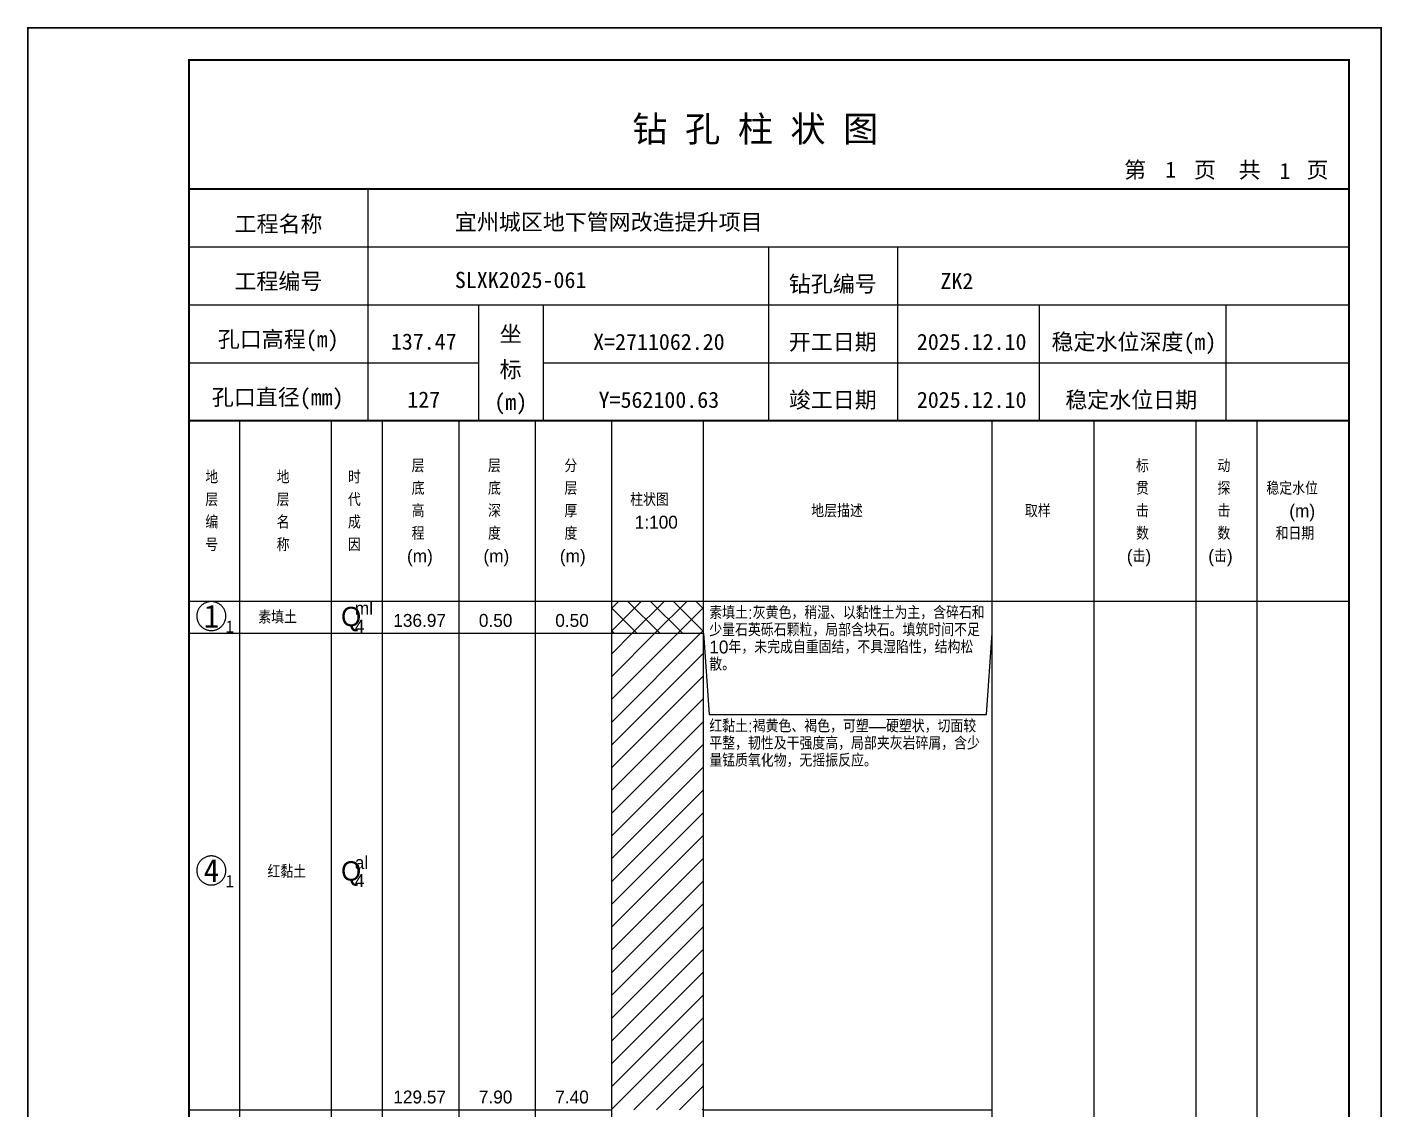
# Model space of a CAD drawing. Header units: millimetres. Extents: x 12489 to 89920, y 4630 to 4927.
# Drawn here: x 38669.3 to 38879.6, y 4758.7 to 4926.8 of the extents above; entities that cross this region are included whole.
import ezdxf
from ezdxf.enums import TextEntityAlignment as Align

# ---------------------------------------------------------------- set-up
doc = ezdxf.new("R2010")
doc.units = ezdxf.units.MM
doc.layers.add('ZZT_TC', color=7, linetype='Continuous')
doc.styles.add('成果图图块', font='', dxfattribs={"height": 2.5})
doc.styles.add('成果图模板', font='')
doc.styles.add('成果图模板标题', font='simhei.ttf')
doc.styles.add('成果图表体', font='Comfont.shx', dxfattribs={"height": 2, "bigfont": 'Hztxt12a.shx'})
doc.styles.get('成果图图块').set_extended_font_data('FangSong_GB2312')
doc.styles.get('成果图模板').set_extended_font_data('FangSong_GB2312')

# ---------------------------------------------------------------- blocks, each defined once
blk = doc.blocks.new('DCBH-1-1-1202', base_point=(0.3, -0.11))
at = {"layer": 'ZZT_TC', "color": 7}
blk.add_polyline3d([(-0.19, 2.31, 0), (-0.3, 2.31, 0), (-0.41, 2.3, 0), (-0.52, 2.29, 0), (-0.63, 2.27, 0), (-0.73, 2.24, 0), (-0.84, 2.21, 0), (-0.95, 2.18, 0), (-1.05, 2.14, 0), (-1.15, 2.09, 0), (-1.25, 2.04, 0), (-1.35, 1.99, 0), (-1.44, 1.93, 0), (-1.53, 1.87, 0), (-1.62, 1.8, 0), (-1.7, 1.73, 0), (-1.78, 1.65, 0), (-1.86, 1.57, 0), (-1.93, 1.49, 0), (-2, 1.4, 0), (-2.06, 1.31, 0), (-2.12, 1.22, 0), (-2.17, 1.12, 0), (-2.22, 1.02, 0), (-2.27, 0.92, 0), (-2.31, 0.82, 0), (-2.34, 0.71, 0), (-2.37, 0.61, 0), (-2.4, 0.5, 0), (-2.41, 0.39, 0), (-2.43, 0.28, 0), (-2.44, 0.17, 0), (-2.44, 0.06, 0), (-2.44, -0.05, 0), (-2.43, -0.16, 0), (-2.41, -0.27, 0), (-2.4, -0.38, 0), (-2.37, -0.49, 0), (-2.34, -0.6, 0), (-2.31, -0.7, 0), (-2.27, -0.8, 0), (-2.22, -0.9, 0), (-2.17, -1, 0), (-2.12, -1.1, 0), (-2.06, -1.19, 0), (-2, -1.28, 0), (-1.93, -1.37, 0), (-1.86, -1.45, 0), (-1.78, -1.53, 0), (-1.7, -1.61, 0), (-1.62, -1.68, 0), (-1.53, -1.75, 0), (-1.44, -1.81, 0), (-1.35, -1.87, 0), (-1.25, -1.93, 0), (-1.15, -1.98, 0), (-1.05, -2.02, 0), (-0.95, -2.06, 0), (-0.84, -2.1, 0), (-0.73, -2.13, 0), (-0.63, -2.15, 0), (-0.52, -2.17, 0), (-0.41, -2.18, 0), (-0.3, -2.19, 0), (-0.19, -2.19, 0), (-0.08, -2.19, 0), (0.03, -2.18, 0), (0.14, -2.17, 0), (0.25, -2.15, 0), (0.36, -2.13, 0), (0.47, -2.1, 0), (0.57, -2.06, 0), (0.67, -2.02, 0), (0.77, -1.98, 0), (0.87, -1.93, 0), (0.97, -1.87, 0), (1.06, -1.81, 0), (1.15, -1.75, 0), (1.24, -1.68, 0), (1.32, -1.61, 0), (1.4, -1.53, 0), (1.48, -1.45, 0), (1.55, -1.37, 0), (1.62, -1.28, 0), (1.68, -1.19, 0), (1.74, -1.1, 0), (1.8, -1, 0), (1.85, -0.9, 0), (1.89, -0.8, 0), (1.93, -0.7, 0), (1.97, -0.6, 0), (2, -0.49, 0), (2.02, -0.38, 0), (2.04, -0.27, 0), (2.05, -0.16, 0), (2.06, -0.05, 0), (2.06, 0.06, 0), (2.06, 0.17, 0), (2.05, 0.28, 0), (2.04, 0.39, 0), (2.02, 0.5, 0), (2, 0.61, 0), (1.97, 0.71, 0), (1.93, 0.82, 0), (1.89, 0.92, 0), (1.85, 1.02, 0), (1.8, 1.12, 0), (1.74, 1.22, 0), (1.68, 1.31, 0), (1.62, 1.4, 0), (1.55, 1.49, 0), (1.48, 1.57, 0), (1.4, 1.65, 0), (1.32, 1.73, 0), (1.24, 1.8, 0), (1.15, 1.87, 0), (1.06, 1.93, 0), (0.97, 1.99, 0), (0.87, 2.04, 0), (0.77, 2.09, 0), (0.67, 2.14, 0), (0.57, 2.18, 0), (0.47, 2.21, 0), (0.36, 2.24, 0), (0.25, 2.27, 0), (0.14, 2.29, 0), (0.03, 2.3, 0), (-0.08, 2.31, 0), (-0.19, 2.31, 0)], dxfattribs=at)
at = {"style": '成果图图块'}
blk.add_text('1', height=3.57, dxfattribs=at).set_placement((-0.16, -1.74), align=Align.CENTER)
blk.add_text('1', height=1.91, dxfattribs=at).set_placement((2.03, -2.53))
blk = doc.blocks.new('DCBH-1-1-1203', base_point=(0.3, -0.11))
at = {"layer": 'ZZT_TC', "color": 7}
blk.add_polyline3d([(-0.19, 2.31, 0), (-0.3, 2.31, 0), (-0.41, 2.3, 0), (-0.52, 2.29, 0), (-0.63, 2.27, 0), (-0.73, 2.24, 0), (-0.84, 2.21, 0), (-0.95, 2.18, 0), (-1.05, 2.14, 0), (-1.15, 2.09, 0), (-1.25, 2.04, 0), (-1.35, 1.99, 0), (-1.44, 1.93, 0), (-1.53, 1.87, 0), (-1.62, 1.8, 0), (-1.7, 1.73, 0), (-1.78, 1.65, 0), (-1.86, 1.57, 0), (-1.93, 1.49, 0), (-2, 1.4, 0), (-2.06, 1.31, 0), (-2.12, 1.22, 0), (-2.17, 1.12, 0), (-2.22, 1.02, 0), (-2.27, 0.92, 0), (-2.31, 0.82, 0), (-2.34, 0.71, 0), (-2.37, 0.61, 0), (-2.4, 0.5, 0), (-2.41, 0.39, 0), (-2.43, 0.28, 0), (-2.44, 0.17, 0), (-2.44, 0.06, 0), (-2.44, -0.05, 0), (-2.43, -0.16, 0), (-2.41, -0.27, 0), (-2.4, -0.38, 0), (-2.37, -0.49, 0), (-2.34, -0.6, 0), (-2.31, -0.7, 0), (-2.27, -0.8, 0), (-2.22, -0.9, 0), (-2.17, -1, 0), (-2.12, -1.1, 0), (-2.06, -1.19, 0), (-2, -1.28, 0), (-1.93, -1.37, 0), (-1.86, -1.45, 0), (-1.78, -1.53, 0), (-1.7, -1.61, 0), (-1.62, -1.68, 0), (-1.53, -1.75, 0), (-1.44, -1.81, 0), (-1.35, -1.87, 0), (-1.25, -1.93, 0), (-1.15, -1.98, 0), (-1.05, -2.02, 0), (-0.95, -2.06, 0), (-0.84, -2.1, 0), (-0.73, -2.13, 0), (-0.63, -2.15, 0), (-0.52, -2.17, 0), (-0.41, -2.18, 0), (-0.3, -2.19, 0), (-0.19, -2.19, 0), (-0.08, -2.19, 0), (0.03, -2.18, 0), (0.14, -2.17, 0), (0.25, -2.15, 0), (0.36, -2.13, 0), (0.47, -2.1, 0), (0.57, -2.06, 0), (0.67, -2.02, 0), (0.77, -1.98, 0), (0.87, -1.93, 0), (0.97, -1.87, 0), (1.06, -1.81, 0), (1.15, -1.75, 0), (1.24, -1.68, 0), (1.32, -1.61, 0), (1.4, -1.53, 0), (1.48, -1.45, 0), (1.55, -1.37, 0), (1.62, -1.28, 0), (1.68, -1.19, 0), (1.74, -1.1, 0), (1.8, -1, 0), (1.85, -0.9, 0), (1.89, -0.8, 0), (1.93, -0.7, 0), (1.97, -0.6, 0), (2, -0.49, 0), (2.02, -0.38, 0), (2.04, -0.27, 0), (2.05, -0.16, 0), (2.06, -0.05, 0), (2.06, 0.06, 0), (2.06, 0.17, 0), (2.05, 0.28, 0), (2.04, 0.39, 0), (2.02, 0.5, 0), (2, 0.61, 0), (1.97, 0.71, 0), (1.93, 0.82, 0), (1.89, 0.92, 0), (1.85, 1.02, 0), (1.8, 1.12, 0), (1.74, 1.22, 0), (1.68, 1.31, 0), (1.62, 1.4, 0), (1.55, 1.49, 0), (1.48, 1.57, 0), (1.4, 1.65, 0), (1.32, 1.73, 0), (1.24, 1.8, 0), (1.15, 1.87, 0), (1.06, 1.93, 0), (0.97, 1.99, 0), (0.87, 2.04, 0), (0.77, 2.09, 0), (0.67, 2.14, 0), (0.57, 2.18, 0), (0.47, 2.21, 0), (0.36, 2.24, 0), (0.25, 2.27, 0), (0.14, 2.29, 0), (0.03, 2.3, 0), (-0.08, 2.31, 0), (-0.19, 2.31, 0)], dxfattribs=at)
at = {"style": '成果图图块'}
blk.add_text('4', height=3.57, dxfattribs=at).set_placement((-0.16, -1.74), align=Align.CENTER)
blk.add_text('1', height=1.91, dxfattribs=at).set_placement((2.03, -2.53))
blk = doc.blocks.new('钻孔柱状图路桥昇龙制图梁世成校核莫家里.dwg120', base_point=(25, 236))
for p, q in [((52.82, 236), (52.82, 272)), ((25, 263), (205, 263)), ((115, 236), (115, 263)), ((135, 236), (135, 263)), ((25, 254), (205, 254)), ((70, 236), (70, 254)), ((80, 236), (80, 254)), ((157, 236), (157, 254)), ((185.95, 236), (185.95, 254)), ((25, 245), (70, 245)), ((80, 245), (205, 245))]:
    blk.add_line(p, q)
for points, const_width in [([(0, 0), (210, 0), (210, 297), (0, 297)], 0.25), ([(25, 5), (205, 5), (205, 292), (25, 292)], 0.3)]:
    blk.add_lwpolyline(points, close=True, dxfattribs=dict(const_width=const_width))
at = {"const_width": 0.3}
for points in [[(25, 272), (205, 272)], [(25, 236), (205, 236)]]:
    blk.add_lwpolyline(points, dxfattribs=at)
for s, height, style, p in [('钻 孔 柱 状 图', 4, '成果图模板标题', (93.8, 279.31)), ('第', 2.5, '成果图模板', (170.12, 273.7)), ('页', 2.5, '成果图模板', (180.96, 273.7)), ('共', 2.5, '成果图模板', (187.88, 273.7)), ('页', 2.5, '成果图模板', (198.44, 273.7)), ('工程名称', 2.5, '成果图模板', (32.07, 265.32)), ('宜州城区地下管网改造提升项目', 2.5, '成果图模板', (66.26, 265.61)), ('工程编号', 2.5, '成果图模板', (32.05, 256.41)), ('SLXK2025-061', 2.5, '成果图模板', (66.26, 256.61)), ('钻孔编号', 2.5, '成果图模板', (118.08, 256)), ('ZK2', 2.5, '成果图模板', (141.61, 256.43)), ('孔口高程(m)', 2.5, '成果图模板', (29.48, 247.41)), ('坐', 2.5, '成果图模板', (73.21, 248.24)), ('开工日期', 2.5, '成果图模板', (118.08, 247)), ('稳定水位深度(m)', 2.5, '成果图模板', (158.86, 247)), ('标', 2.5, '成果图模板', (73.21, 242.7)), ('孔口直径(mm)', 2.5, '成果图模板', (28.54, 238.41)), ('(m) ', 2.5, '成果图模板', (72.38, 237.65)), ('竣工日期', 2.5, '成果图模板', (118.08, 238)), ('稳定水位日期', 2.5, '成果图模板', (160.99, 238))]:
    blk.add_text(s, height=height, dxfattribs=dict(style=style)).set_placement(p)
at = {"style": '成果图模板'}
for s, p in [('1', (177.35, 273.74)), ('1', (195.08, 273.53)), ('137.47', (61.43, 247.04)), ('X=2711062.20', (97.92, 247)), ('2025.12.10', (146.46, 247)), ('127', (61.43, 238.04)), ('Y=562100.63', (97.92, 238)), ('2025.12.10', (146.46, 238))]:
    blk.add_text(s, height=2.5, dxfattribs=at).set_placement(p, align=Align.CENTER)

msp = doc.modelspace()

# ---------------------------------------------------------------- hatches: boundary and pattern name
at = {"linetype": 'Continuous'}
h = msp.add_hatch(dxfattribs=at)
h.set_pattern_fill('GKSTT', scale=0.5, style=0, pattern_type=2)
h.set_pattern_definition([(45, (0, 0), (-1.76776695, 1.76776695), []), (135, (0, 0), (-1.76776695, -1.76776695), [])])
h.paths.add_polyline_path([(38760.06, 4832.71), (38774.29, 4832.71), (38774.29, 4837.71), (38760.06, 4837.71)])
h = msp.add_hatch(dxfattribs=at)
h.set_pattern_fill('GKNXT', scale=0.5, style=0, pattern_type=2)
h.set_pattern_definition([(45, (0, 0), (-1.76776695, 1.76776695), [])])
h.paths.add_polyline_path([(38760.06, 4758.71), (38774.29, 4758.71), (38774.29, 4832.71), (38760.06, 4832.71)])

# ---------------------------------------------------------------- linework, layer by layer
at = {"color": 0}
for p, q in [((38694.45, 4837.71), (38702.35, 4837.71)), ((38694.45, 4832.71), (38694.45, 4837.71)), ((38702.35, 4832.71), (38702.35, 4837.71)), ((38694.45, 4832.71), (38702.35, 4832.71)), ((38694.45, 4832.71), (38702.35, 4832.71)), ((38694.45, 4758.71), (38694.45, 4832.71)), ((38702.35, 4758.71), (38702.35, 4832.71)), ((38694.45, 4758.71), (38702.35, 4758.71))]:
    msp.add_line(p, q, dxfattribs=at)
for points in [[(38694.45, 4865.71), (38702.35, 4865.71)], [(38694.45, 4837.71), (38694.45, 4865.71)], [(38702.35, 4837.71), (38702.35, 4865.71)], [(38702.35, 4865.71), (38716.58, 4865.71)], [(38702.35, 4837.71), (38702.35, 4865.71)], [(38716.58, 4837.71), (38716.58, 4865.71)], [(38716.58, 4865.71), (38724.49, 4865.71)], [(38716.58, 4837.71), (38716.58, 4865.71)], [(38724.49, 4837.71), (38724.49, 4865.71)], [(38724.49, 4865.71), (38736.35, 4865.71)], [(38724.49, 4837.71), (38724.49, 4865.71)], [(38736.35, 4837.71), (38736.35, 4865.71)], [(38736.35, 4865.71), (38748.2, 4865.71)], [(38736.35, 4837.71), (38736.35, 4865.71)], [(38748.2, 4837.71), (38748.2, 4865.71)], [(38748.2, 4865.71), (38760.06, 4865.71)], [(38748.2, 4837.71), (38748.2, 4865.71)], [(38760.06, 4837.71), (38760.06, 4865.71)], [(38760.06, 4865.71), (38774.29, 4865.71)], [(38760.06, 4837.71), (38760.06, 4865.71)], [(38774.29, 4837.71), (38774.29, 4865.71)], [(38774.29, 4865.71), (38819.11, 4865.71)], [(38774.29, 4837.71), (38774.29, 4865.71)], [(38819.11, 4837.71), (38819.11, 4865.71)], [(38819.11, 4865.71), (38834.92, 4865.71)], [(38819.11, 4837.71), (38819.11, 4865.71)], [(38834.92, 4837.71), (38834.92, 4865.71)], [(38834.92, 4865.71), (38850.73, 4865.71)], [(38834.92, 4837.71), (38834.92, 4865.71)], [(38850.73, 4837.71), (38850.73, 4865.71)], [(38850.73, 4865.71), (38860.22, 4865.71)], [(38850.73, 4837.71), (38850.73, 4865.71)], [(38860.22, 4837.71), (38860.22, 4865.71)], [(38860.22, 4865.71), (38874.45, 4865.71)], [(38860.22, 4837.71), (38860.22, 4865.71)], [(38874.45, 4837.71), (38874.45, 4865.71)], [(38694.45, 4837.71), (38702.35, 4837.71)], [(38694.45, 4643.71), (38694.45, 4837.71)], [(38694.45, 4837.71), (38702.35, 4837.71)], [(38702.35, 4643.71), (38702.35, 4837.71)], [(38702.35, 4837.71), (38716.58, 4837.71)], [(38702.35, 4643.71), (38702.35, 4837.71)], [(38702.35, 4837.71), (38716.58, 4837.71)], [(38702.35, 4837.71), (38716.58, 4837.71)], [(38702.35, 4832.71), (38702.35, 4837.71)], [(38716.58, 4643.71), (38716.58, 4837.71)], [(38716.58, 4832.71), (38716.58, 4837.71)], [(38716.58, 4837.71), (38724.49, 4837.71)], [(38716.58, 4643.71), (38716.58, 4837.71)], [(38716.58, 4837.71), (38724.49, 4837.71)], [(38716.58, 4837.71), (38724.49, 4837.71)], [(38716.58, 4832.71), (38716.58, 4837.71)], [(38724.49, 4643.71), (38724.49, 4837.71)], [(38724.49, 4832.71), (38724.49, 4837.71)], [(38724.49, 4837.71), (38736.35, 4837.71)], [(38724.49, 4643.71), (38724.49, 4837.71)], [(38724.49, 4837.71), (38736.35, 4837.71)], [(38724.49, 4837.71), (38736.35, 4837.71)], [(38724.49, 4832.71), (38724.49, 4837.71)], [(38736.35, 4643.71), (38736.35, 4837.71)], [(38736.35, 4832.71), (38736.35, 4837.71)], [(38736.35, 4837.71), (38748.2, 4837.71)], [(38736.35, 4643.71), (38736.35, 4837.71)], [(38736.35, 4837.71), (38748.2, 4837.71)], [(38736.35, 4837.71), (38748.2, 4837.71)], [(38736.35, 4832.71), (38736.35, 4837.71)], [(38748.2, 4643.71), (38748.2, 4837.71)], [(38748.2, 4832.71), (38748.2, 4837.71)], [(38748.2, 4837.71), (38760.06, 4837.71)], [(38748.2, 4643.71), (38748.2, 4837.71)], [(38748.2, 4837.71), (38760.06, 4837.71)], [(38748.2, 4837.71), (38760.06, 4837.71)], [(38748.2, 4832.71), (38748.2, 4837.71)], [(38760.06, 4643.71), (38760.06, 4837.71)], [(38760.06, 4832.71), (38760.06, 4837.71)], [(38760.06, 4837.71), (38774.29, 4837.71)], [(38760.06, 4643.71), (38760.06, 4837.71)], [(38760.06, 4837.71), (38774.29, 4837.71)], [(38774.29, 4643.71), (38774.29, 4837.71)], [(38774.29, 4837.71), (38819.11, 4837.71)], [(38774.29, 4643.71), (38774.29, 4837.71)], [(38774.29, 4837.71), (38819.11, 4837.71)], [(38774.29, 4832.71), (38774.29, 4837.71)], [(38819.11, 4643.71), (38819.11, 4837.71)], [(38819.11, 4832.71), (38819.11, 4837.71)], [(38819.11, 4837.71), (38834.92, 4837.71)], [(38819.11, 4643.71), (38819.11, 4837.71)], [(38819.11, 4837.71), (38834.92, 4837.71)], [(38834.92, 4643.71), (38834.92, 4837.71)], [(38834.92, 4837.71), (38850.73, 4837.71)], [(38834.92, 4643.71), (38834.92, 4837.71)], [(38834.92, 4837.71), (38850.73, 4837.71)], [(38850.73, 4643.71), (38850.73, 4837.71)], [(38850.73, 4837.71), (38860.22, 4837.71)], [(38850.73, 4643.71), (38850.73, 4837.71)], [(38850.73, 4837.71), (38860.22, 4837.71)], [(38860.22, 4643.71), (38860.22, 4837.71)], [(38860.22, 4837.71), (38874.45, 4837.71)], [(38860.22, 4643.71), (38860.22, 4837.71)], [(38860.22, 4837.71), (38874.45, 4837.71)], [(38874.45, 4643.71), (38874.45, 4837.71)], [(38702.35, 4832.71), (38716.58, 4832.71)], [(38702.35, 4832.71), (38716.58, 4832.71)], [(38702.35, 4758.71), (38702.35, 4832.71)], [(38716.58, 4758.71), (38716.58, 4832.71)], [(38716.58, 4832.71), (38724.49, 4832.71)], [(38716.58, 4832.71), (38724.49, 4832.71)], [(38716.58, 4758.71), (38716.58, 4832.71)], [(38724.49, 4758.71), (38724.49, 4832.71)], [(38724.49, 4832.71), (38736.35, 4832.71)], [(38724.49, 4832.71), (38736.35, 4832.71)], [(38724.49, 4758.71), (38724.49, 4832.71)], [(38736.35, 4758.71), (38736.35, 4832.71)], [(38736.35, 4832.71), (38748.2, 4832.71)], [(38736.35, 4832.71), (38748.2, 4832.71)], [(38736.35, 4758.71), (38736.35, 4832.71)], [(38748.2, 4758.71), (38748.2, 4832.71)], [(38748.2, 4832.71), (38760.06, 4832.71)], [(38748.2, 4832.71), (38760.06, 4832.71)], [(38748.2, 4758.71), (38748.2, 4832.71)], [(38760.06, 4758.71), (38760.06, 4832.71)], [(38774.29, 4832.71), (38775.19, 4820.11)], [(38774.29, 4758.71), (38774.29, 4832.71)], [(38818.22, 4820.11), (38819.11, 4832.71)], [(38819.11, 4758.71), (38819.11, 4832.71)], [(38775.19, 4820.11), (38818.22, 4820.11)], [(38702.35, 4758.71), (38716.58, 4758.71)], [(38716.58, 4758.71), (38724.49, 4758.71)], [(38724.49, 4758.71), (38736.35, 4758.71)], [(38736.35, 4758.71), (38748.2, 4758.71)], [(38748.2, 4758.71), (38760.06, 4758.71)], [(38774.29, 4758.71), (38819.11, 4758.71)]]:
    msp.add_lwpolyline(points, dxfattribs=at)
at = {"color": 7, "flags": 128}
msp.add_lwpolyline([(38760.06, 4832.71), (38774.29, 4832.71)], dxfattribs=at)

# ---------------------------------------------------------------- block references
for name, p in [('钻孔柱状图路桥昇龙制图梁世成校核莫家里.dwg120', (38694.45, 4865.71)), ('DCBH-1-1-1202', (38698.4, 4835.21)), ('DCBH-1-1-1203', (38698.4, 4795.71))]:
    msp.add_blockref(name, p)

# ---------------------------------------------------------------- texts
at = {"color": 0, "style": '成果图表体'}
for s, height, p in [('层', 2, (38729, 4857.71)), ('层', 2, (38740.85, 4857.71)), ('分', 2, (38752.71, 4857.71)), ('标', 2, (38841.41, 4857.71)), ('动', 2, (38854.05, 4857.71)), ('地', 2, (38696.98, 4855.96)), ('地', 2, (38708.05, 4855.96)), ('时', 2, (38719.11, 4855.96)), ('底', 2, (38729, 4854.21)), ('底', 2, (38740.85, 4854.21)), ('层', 2, (38752.71, 4854.21)), ('贯', 2, (38841.41, 4854.21)), ('探', 2, (38854.05, 4854.21)), ('稳定水位', 2, (38861.65, 4854.21)), ('层', 2, (38696.98, 4852.46)), ('层', 2, (38708.05, 4852.46)), ('代', 2, (38719.11, 4852.46)), ('高', 2, (38729, 4850.71)), ('深', 2, (38740.85, 4850.71)), ('厚', 2, (38752.71, 4850.71)), ('柱状图', 2, (38762.91, 4852.46)), ('地层描述', 2, (38791.02, 4850.71)), ('取样', 2, (38824.18, 4850.71)), ('击', 2, (38841.41, 4850.71)), ('击', 2, (38854.05, 4850.71)), ('(m)', 2, (38865.2, 4850.71)), ('编', 2, (38696.98, 4848.96)), ('名', 2, (38708.05, 4848.96)), ('成', 2, (38719.11, 4848.96)), ('1:100', 2, (38763.62, 4848.96)), ('程', 2, (38729, 4847.21)), ('度', 2, (38740.85, 4847.21)), ('度', 2, (38752.71, 4847.21)), ('数', 2, (38841.41, 4847.21)), ('数', 2, (38854.05, 4847.21)), ('和日期', 2, (38863.07, 4847.21)), ('号', 2, (38696.98, 4845.46)), ('称', 2, (38708.05, 4845.46)), ('因', 2, (38719.11, 4845.46)), ('(m)', 2, (38728.28, 4843.71)), ('(m)', 2, (38740.14, 4843.71)), ('(m)', 2, (38752, 4843.71)), ('(击)', 2, (38839.99, 4843.71)), ('(击)', 2, (38852.63, 4843.71)), ('素填土', 2, (38705.2, 4834.21)), ('Q', 3, (38718.05, 4833.81)), ('ml', 2, (38720.18, 4835.61)), ('4', 2, (38720.18, 4832.81)), ('136.97', 2, (38726.15, 4833.71)), ('0.50', 2, (38739.43, 4833.71)), ('0.50', 2, (38751.29, 4833.71)), ('al', 2, (38720.18, 4796.11)), ('红黏土', 2, (38706.63, 4794.71)), ('Q', 3, (38718.05, 4794.31)), ('4', 2, (38720.18, 4793.31)), ('129.57', 2, (38726.15, 4759.71)), ('7.90', 2, (38739.43, 4759.71)), ('7.40', 2, (38751.29, 4759.71))]:
    msp.add_text(s, height=height, dxfattribs=at).set_placement(p)
at = {"color": 0, "char_height": 2, "width": 43.0292, "attachment_point": 1, "line_spacing_factor": 0.8, "style": '成果图表体'}
for s, insert in [('素填土:灰黄色，稍湿、以黏性土为主，含碎石和少量石英砾石颗粒，局部含块石。填筑时间不足10年，未完成自重固结，不具湿陷性，结构松散。', (38775.19, 4836.91)), ('红黏土:褐黄色、褐色，可塑—硬塑状，切面较平整，韧性及干强度高，局部夹灰岩碎屑，含少量锰质氧化物，无摇振反应。', (38775.19, 4819.31))]:
    msp.add_mtext(s, dxfattribs=dict(at, insert=insert))

doc.saveas('drawing.dxf')
